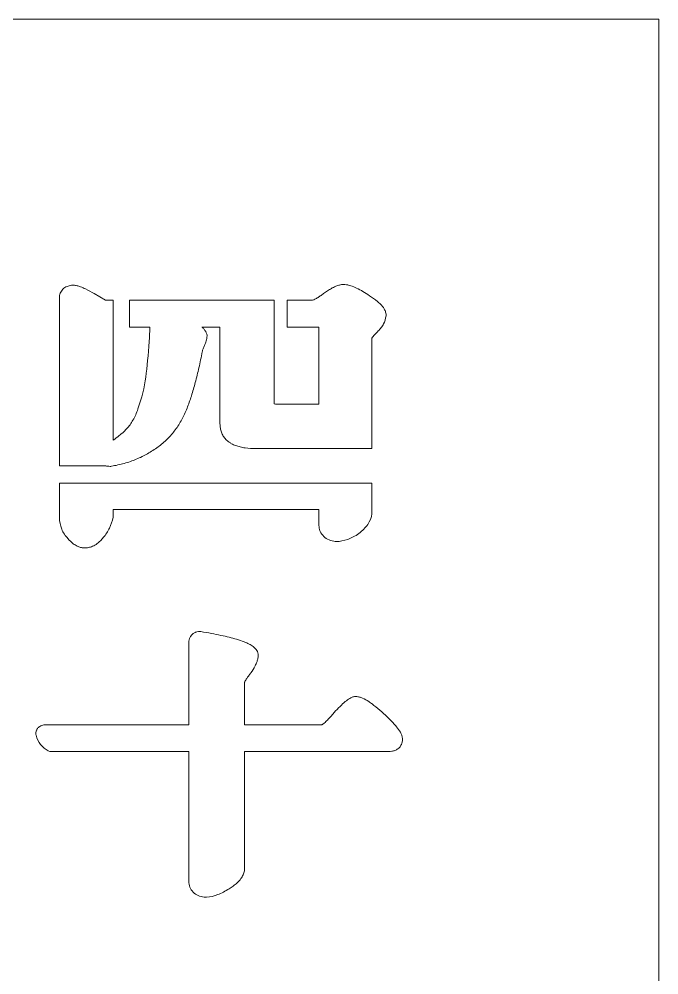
# Model space of a CAD drawing. Header units: millimetres. Extents: x 45 to 165, y 104 to 194.
# Drawn here: x 138.54 to 165.3, y 153.56 to 193.52 of the extents above; entities that cross this region are included whole.
import ezdxf

# ---------------------------------------------------------------- set-up
doc = ezdxf.new("R2010")
doc.units = ezdxf.units.MM
doc.header["$MEASUREMENT"] = 0
doc.layers.add('Default', color=7, linetype='Continuous', lineweight=0)
doc.layers.add('Layer 01', color=7, linetype='Continuous', lineweight=0)

msp = doc.modelspace()

# ---------------------------------------------------------------- linework, layer by layer
at = {"layer": 'Default', "color": 18, "lineweight": 5, "true_color": 0x000000}
msp.add_lwpolyline([(45.304, 103.519), (165.304, 103.519), (165.304, 193.519), (45.304, 193.519)], close=True, dxfattribs=at)
at = {"layer": 'Layer 01', "color": 12, "lineweight": 5, "true_color": 0xc80000}
for points in [[(140.783, 182.395), (140.8, 182.396), (140.818, 182.395)], [(152.132, 182.427), (152.15, 182.427), (152.168, 182.425)], [(142.165, 174.836), (140.219, 174.836), (140.219, 181.901), (140.221, 181.918)], [(141.674, 182.042), (142.149, 181.764), (142.474, 181.764), (142.474, 175.916)], [(151.314, 182.073), (151.316, 182.075), (151.319, 182.077)], [(144.012, 180.645), (143.158, 180.645), (143.158, 181.764), (149.211, 181.764), (149.211, 177.432)], [(149.319, 177.423), (151.078, 177.423), (151.078, 180.645), (149.745, 180.645), (149.745, 181.764), (150.815, 181.764)], [(153.889, 181.141), (153.889, 181.126), (153.887, 181.111)], [(146.94, 176.595), (146.94, 180.645), (146.185, 180.645)], [(146.388, 180.344), (146.399, 180.309), (146.399, 180.273)], [(153.3, 180.183), (153.3, 175.562), (148.452, 175.562)], [(143.503, 177.212), (143.504, 177.215), (143.505, 177.218)], [(142.398, 174.824), (142.375, 174.82), (142.352, 174.82)], [(153.297, 172.833), (153.3, 172.85), (153.3, 174.122), (140.219, 174.122), (140.219, 172.689), (140.219, 172.685)], [(142.469, 172.692), (142.474, 172.717), (142.474, 173.019), (151.078, 173.019), (151.078, 172.357), (151.078, 172.351)], [(152.747, 172.01), (152.752, 172.013), (152.756, 172.017)], [(151.765, 171.68), (151.785, 171.677), (151.805, 171.677)], [(141.255, 171.409), (141.264, 171.409), (141.273, 171.409)], [(146.097, 167.913), (146.12, 167.913), (146.142, 167.909)], [(139.654, 164.013), (145.632, 164.013), (145.632, 167.401)], [(148.537, 166.97), (148.541, 166.949), (148.541, 166.927)], [(148.234, 166.183), (148.228, 166.175), (148.222, 166.167)], [(147.969, 165.784), (147.969, 164.013), (151.208, 164.013)], [(152.598, 165.196), (152.618, 165.198), (152.637, 165.197)], [(151.71, 164.517), (151.714, 164.522), (151.718, 164.526)], [(139.247, 163.575), (139.238, 163.609), (139.238, 163.643)], [(154.574, 163.453), (154.576, 163.438), (154.576, 163.422)], [(145.635, 157.404), (145.632, 157.422), (145.632, 162.895), (139.816, 162.895), (139.757, 162.925)], [(153.996, 162.895), (147.969, 162.895), (147.969, 157.935), (147.963, 157.909)], [(146.382, 156.802), (146.36, 156.8), (146.337, 156.802)]]:
    msp.add_lwpolyline(points, dxfattribs=at)
for points, knots in [([(140.221, 181.918), (140.23, 181.982), (140.249, 182.046), (140.279, 182.104), (140.311, 182.165), (140.355, 182.22), (140.409, 182.263), (140.461, 182.306), (140.523, 182.338), (140.588, 182.36), (140.651, 182.38), (140.717, 182.391), (140.783, 182.395)], [0, 0, 0, 0, 1, 1, 1, 2, 2, 2, 3, 3, 3, 4, 4, 4, 4]), ([(140.818, 182.395), (140.866, 182.391), (140.914, 182.383), (140.96, 182.371), (141.01, 182.359), (141.058, 182.344), (141.105, 182.327), (141.176, 182.301), (141.245, 182.27), (141.313, 182.237), (141.437, 182.178), (141.557, 182.111), (141.674, 182.042)], [0, 0, 0, 0, 1, 1, 1, 2, 2, 2, 3, 3, 3, 4, 4, 4, 4]), ([(151.319, 182.077), (151.373, 182.115), (151.428, 182.152), (151.483, 182.187), (151.534, 182.219), (151.586, 182.249), (151.639, 182.277), (151.702, 182.311), (151.768, 182.342), (151.836, 182.367), (151.86, 182.376), (151.884, 182.384), (151.908, 182.392), (151.932, 182.399), (151.957, 182.405), (151.981, 182.41), (152.031, 182.421), (152.081, 182.427), (152.132, 182.427)], [0, 0, 0, 0, 1, 1, 1, 2, 2, 2, 3, 3, 3, 4, 4, 4, 5, 5, 5, 6, 6, 6, 6]), ([(152.168, 182.425), (152.25, 182.414), (152.33, 182.395), (152.408, 182.37), (152.493, 182.342), (152.576, 182.309), (152.657, 182.271), (152.747, 182.229), (152.835, 182.182), (152.921, 182.132), (153.016, 182.076), (153.11, 182.016), (153.201, 181.954)], [0, 0, 0, 0, 1, 1, 1, 2, 2, 2, 3, 3, 3, 4, 4, 4, 4]), ([(150.815, 181.764), (150.847, 181.775), (150.877, 181.79), (150.907, 181.806), (150.954, 181.83), (150.999, 181.857), (151.043, 181.885), (151.086, 181.912), (151.128, 181.94), (151.169, 181.969), (151.218, 182.003), (151.266, 182.038), (151.314, 182.073)], [0, 0, 0, 0, 1, 1, 1, 2, 2, 2, 3, 3, 3, 4, 4, 4, 4]), ([(153.201, 181.954), (153.313, 181.88), (153.423, 181.802), (153.525, 181.716), (153.569, 181.679), (153.612, 181.641), (153.652, 181.601), (153.689, 181.564), (153.724, 181.525), (153.756, 181.484), (153.783, 181.448), (153.808, 181.41), (153.829, 181.37), (153.84, 181.347), (153.851, 181.324), (153.859, 181.3), (153.878, 181.249), (153.889, 181.195), (153.889, 181.141)], [0, 0, 0, 0, 1, 1, 1, 2, 2, 2, 3, 3, 3, 4, 4, 4, 5, 5, 5, 6, 6, 6, 6]), ([(153.887, 181.111), (153.872, 180.994), (153.837, 180.878), (153.783, 180.773), (153.755, 180.72), (153.723, 180.669), (153.686, 180.621), (153.65, 180.573), (153.609, 180.527), (153.565, 180.484)], [0, 0, 0, 0, 1, 1, 1, 2, 2, 2, 3, 3, 3, 3]), ([(153.565, 180.484), (153.512, 180.433), (153.46, 180.38), (153.412, 180.325), (153.372, 180.279), (153.334, 180.232), (153.3, 180.183)], [0, 0, 0, 0, 1, 1, 1, 2, 2, 2, 2]), ([(146.289, 179.873), (146.268, 179.827), (146.249, 179.781), (146.232, 179.734), (146.218, 179.693), (146.206, 179.651), (146.198, 179.608)], [0, 0, 0, 0, 1, 1, 1, 2, 2, 2, 2]), ([(146.198, 179.608), (146.155, 179.385), (146.109, 179.163), (146.059, 178.941), (146.013, 178.735), (145.962, 178.53), (145.908, 178.325), (145.857, 178.136), (145.802, 177.948), (145.743, 177.761), (145.688, 177.588), (145.629, 177.416), (145.564, 177.247)], [0, 0, 0, 0, 1, 1, 1, 2, 2, 2, 3, 3, 3, 4, 4, 4, 4]), ([(145.564, 177.247), (145.501, 177.084), (145.428, 176.925), (145.344, 176.772), (145.262, 176.623), (145.17, 176.48), (145.068, 176.344), (144.966, 176.209), (144.855, 176.082), (144.735, 175.963), (144.614, 175.843), (144.484, 175.733), (144.348, 175.631), (144.208, 175.528), (144.062, 175.433), (143.911, 175.347), (143.759, 175.261), (143.601, 175.184), (143.439, 175.117), (143.275, 175.049), (143.106, 174.991), (142.934, 174.943), (142.758, 174.893), (142.579, 174.854), (142.398, 174.824)], [0, 0, 0, 0, 1, 1, 1, 2, 2, 2, 3, 3, 3, 4, 4, 4, 5, 5, 5, 6, 6, 6, 7, 7, 7, 8, 8, 8, 8]), ([(142.474, 175.916), (142.559, 175.976), (142.642, 176.039), (142.724, 176.104), (142.747, 176.122), (142.77, 176.14), (142.793, 176.159), (142.806, 176.169), (142.819, 176.179), (142.831, 176.189), (142.845, 176.201), (142.86, 176.213), (142.873, 176.226), (142.929, 176.275), (142.982, 176.327), (143.032, 176.382), (143.135, 176.496), (143.224, 176.621), (143.3, 176.754), (143.383, 176.9), (143.45, 177.054), (143.503, 177.212)], [0, 0, 0, 0, 1, 1, 1, 2, 2, 2, 3, 3, 3, 4, 4, 4, 5, 5, 5, 6, 6, 6, 7, 7, 7, 7]), ([(148.452, 175.562), (148.298, 175.562), (148.143, 175.57), (147.99, 175.592), (147.921, 175.602), (147.853, 175.614), (147.785, 175.631), (147.722, 175.646), (147.659, 175.665), (147.597, 175.688), (147.539, 175.71), (147.482, 175.736), (147.427, 175.766), (147.391, 175.785), (147.357, 175.807), (147.324, 175.83), (147.275, 175.865), (147.229, 175.904), (147.187, 175.947), (147.146, 175.989), (147.109, 176.036), (147.078, 176.086), (147.046, 176.136), (147.02, 176.189), (147, 176.244), (146.979, 176.3), (146.964, 176.357), (146.955, 176.415), (146.945, 176.475), (146.94, 176.535), (146.94, 176.595)], [0, 0, 0, 0, 1, 1, 1, 2, 2, 2, 3, 3, 3, 4, 4, 4, 5, 5, 5, 6, 6, 6, 7, 7, 7, 8, 8, 8, 9, 9, 9, 10, 10, 10, 10]), ([(142.352, 174.82), (142.311, 174.82), (142.269, 174.821), (142.228, 174.825), (142.207, 174.828), (142.186, 174.831), (142.165, 174.836)], [0, 0, 0, 0, 1, 1, 1, 2, 2, 2, 2]), ([(151.078, 172.351), (151.08, 172.309), (151.085, 172.266), (151.094, 172.224), (151.103, 172.182), (151.116, 172.141), (151.133, 172.101), (151.167, 172.021), (151.218, 171.948), (151.283, 171.888), (151.347, 171.828), (151.423, 171.782), (151.505, 171.748), (151.588, 171.714), (151.676, 171.692), (151.765, 171.68)], [0, 0, 0, 0, 1, 1, 1, 2, 2, 2, 3, 3, 3, 4, 4, 4, 5, 5, 5, 5]), ([(140.581, 171.796), (140.648, 171.719), (140.721, 171.647), (140.803, 171.586), (140.855, 171.547), (140.911, 171.513), (140.97, 171.485), (141.015, 171.464), (141.061, 171.446), (141.108, 171.433), (141.156, 171.421), (141.205, 171.412), (141.255, 171.409)], [0, 0, 0, 0, 1, 1, 1, 2, 2, 2, 3, 3, 3, 4, 4, 4, 4]), ([(141.273, 171.409), (141.33, 171.409), (141.388, 171.414), (141.444, 171.426), (141.5, 171.437), (141.555, 171.455), (141.607, 171.477), (141.678, 171.507), (141.744, 171.546), (141.805, 171.591), (141.851, 171.625), (141.895, 171.664), (141.936, 171.704), (141.979, 171.747), (142.019, 171.792), (142.057, 171.839)], [0, 0, 0, 0, 1, 1, 1, 2, 2, 2, 3, 3, 3, 4, 4, 4, 5, 5, 5, 5]), ([(145.632, 167.401), (145.632, 167.437), (145.634, 167.473), (145.639, 167.509), (145.645, 167.546), (145.653, 167.583), (145.666, 167.618), (145.679, 167.656), (145.697, 167.692), (145.72, 167.725), (145.734, 167.747), (145.751, 167.767), (145.77, 167.785), (145.785, 167.801), (145.802, 167.815), (145.82, 167.828), (145.839, 167.842), (145.858, 167.853), (145.878, 167.863), (145.89, 167.869), (145.902, 167.875), (145.914, 167.88), (145.934, 167.887), (145.955, 167.894), (145.976, 167.899), (146.015, 167.908), (146.056, 167.913), (146.097, 167.913)], [0, 0, 0, 0, 1, 1, 1, 2, 2, 2, 3, 3, 3, 4, 4, 4, 5, 5, 5, 6, 6, 6, 7, 7, 7, 8, 8, 8, 9, 9, 9, 9]), ([(146.142, 167.909), (146.29, 167.885), (146.438, 167.859), (146.585, 167.832), (146.717, 167.807), (146.849, 167.781), (146.98, 167.753), (147.097, 167.728), (147.213, 167.702), (147.328, 167.673), (147.43, 167.648), (147.531, 167.621), (147.631, 167.591), (147.74, 167.559), (147.849, 167.523), (147.955, 167.481), (148.025, 167.454), (148.094, 167.424), (148.16, 167.389), (148.19, 167.373), (148.22, 167.356), (148.249, 167.338), (148.277, 167.321), (148.304, 167.302), (148.33, 167.282), (148.355, 167.262), (148.38, 167.241), (148.402, 167.218), (148.419, 167.201), (148.435, 167.183), (148.449, 167.164), (148.47, 167.137), (148.489, 167.107), (148.504, 167.076), (148.52, 167.042), (148.531, 167.006), (148.537, 166.97)], [0, 0, 0, 0, 1, 1, 1, 2, 2, 2, 3, 3, 3, 4, 4, 4, 5, 5, 5, 6, 6, 6, 7, 7, 7, 8, 8, 8, 9, 9, 9, 10, 10, 10, 11, 11, 11, 12, 12, 12, 12]), ([(148.541, 166.927), (148.541, 166.881), (148.536, 166.836), (148.527, 166.79), (148.518, 166.745), (148.505, 166.7), (148.49, 166.656), (148.468, 166.594), (148.441, 166.533), (148.411, 166.474), (148.359, 166.373), (148.299, 166.277), (148.234, 166.183)], [0, 0, 0, 0, 1, 1, 1, 2, 2, 2, 3, 3, 3, 4, 4, 4, 4]), ([(148.222, 166.167), (148.192, 166.13), (148.162, 166.092), (148.133, 166.053), (148.108, 166.02), (148.085, 165.988), (148.062, 165.954), (148.047, 165.932), (148.032, 165.909), (148.018, 165.885), (148.011, 165.874), (148.005, 165.862), (147.998, 165.851), (147.99, 165.835), (147.982, 165.82), (147.976, 165.804), (147.973, 165.797), (147.971, 165.791), (147.969, 165.784)], [0, 0, 0, 0, 1, 1, 1, 2, 2, 2, 3, 3, 3, 4, 4, 4, 5, 5, 5, 6, 6, 6, 6]), ([(151.718, 164.526), (151.799, 164.614), (151.882, 164.701), (151.967, 164.785), (152.036, 164.853), (152.107, 164.919), (152.181, 164.981), (152.242, 165.031), (152.304, 165.079), (152.373, 165.118), (152.405, 165.137), (152.438, 165.153), (152.473, 165.167), (152.492, 165.174), (152.511, 165.18), (152.531, 165.185), (152.553, 165.191), (152.575, 165.194), (152.598, 165.196)], [0, 0, 0, 0, 1, 1, 1, 2, 2, 2, 3, 3, 3, 4, 4, 4, 5, 5, 5, 6, 6, 6, 6]), ([(152.637, 165.197), (152.684, 165.195), (152.73, 165.186), (152.774, 165.174), (152.819, 165.162), (152.862, 165.146), (152.904, 165.128), (152.996, 165.088), (153.083, 165.038), (153.166, 164.982), (153.214, 164.951), (153.261, 164.918), (153.308, 164.883), (153.358, 164.846), (153.408, 164.807), (153.458, 164.767), (153.571, 164.675), (153.68, 164.578), (153.788, 164.48)], [0, 0, 0, 0, 1, 1, 1, 2, 2, 2, 3, 3, 3, 4, 4, 4, 5, 5, 5, 6, 6, 6, 6]), ([(151.208, 164.013), (151.218, 164.019), (151.227, 164.025), (151.236, 164.031), (151.244, 164.037), (151.252, 164.042), (151.259, 164.048), (151.273, 164.059), (151.286, 164.07), (151.299, 164.081), (151.347, 164.122), (151.392, 164.166), (151.436, 164.211), (151.48, 164.256), (151.522, 164.302), (151.564, 164.348), (151.614, 164.404), (151.662, 164.46), (151.71, 164.517)], [0, 0, 0, 0, 1, 1, 1, 2, 2, 2, 3, 3, 3, 4, 4, 4, 5, 5, 5, 6, 6, 6, 6]), ([(153.788, 164.48), (153.892, 164.386), (153.995, 164.29), (154.093, 164.191), (154.136, 164.147), (154.178, 164.103), (154.219, 164.058), (154.256, 164.018), (154.292, 163.976), (154.326, 163.934), (154.386, 163.859), (154.443, 163.782), (154.488, 163.699), (154.509, 163.66), (154.528, 163.621), (154.542, 163.581), (154.557, 163.539), (154.568, 163.496), (154.574, 163.453)], [0, 0, 0, 0, 1, 1, 1, 2, 2, 2, 3, 3, 3, 4, 4, 4, 5, 5, 5, 6, 6, 6, 6]), ([(139.238, 163.643), (139.238, 163.674), (139.241, 163.706), (139.249, 163.736), (139.253, 163.752), (139.258, 163.768), (139.265, 163.784), (139.269, 163.794), (139.273, 163.804), (139.278, 163.814), (139.295, 163.846), (139.318, 163.876), (139.345, 163.902), (139.36, 163.918), (139.378, 163.931), (139.396, 163.944), (139.424, 163.962), (139.454, 163.977), (139.486, 163.988), (139.514, 163.997), (139.544, 164.004), (139.573, 164.008), (139.6, 164.012), (139.627, 164.013), (139.654, 164.013)], [0, 0, 0, 0, 1, 1, 1, 2, 2, 2, 3, 3, 3, 4, 4, 4, 5, 5, 5, 6, 6, 6, 7, 7, 7, 8, 8, 8, 8]), ([(154.576, 163.422), (154.576, 163.379), (154.572, 163.335), (154.562, 163.292), (154.555, 163.257), (154.543, 163.222), (154.528, 163.189), (154.509, 163.145), (154.482, 163.105), (154.45, 163.069), (154.431, 163.047), (154.409, 163.027), (154.386, 163.009), (154.348, 162.981), (154.306, 162.958), (154.261, 162.94), (154.24, 162.932), (154.218, 162.925), (154.196, 162.919), (154.174, 162.913), (154.152, 162.908), (154.13, 162.905), (154.085, 162.898), (154.041, 162.895), (153.996, 162.895)], [0, 0, 0, 0, 1, 1, 1, 2, 2, 2, 3, 3, 3, 4, 4, 4, 5, 5, 5, 6, 6, 6, 7, 7, 7, 8, 8, 8, 8]), ([(147.963, 157.909), (147.951, 157.851), (147.932, 157.794), (147.908, 157.74), (147.883, 157.685), (147.852, 157.632), (147.817, 157.583), (147.769, 157.516), (147.712, 157.454), (147.651, 157.397), (147.603, 157.353), (147.552, 157.311), (147.498, 157.273), (147.441, 157.231), (147.382, 157.193), (147.321, 157.157)], [0, 0, 0, 0, 1, 1, 1, 2, 2, 2, 3, 3, 3, 4, 4, 4, 5, 5, 5, 5]), ([(146.337, 156.802), (146.252, 156.808), (146.167, 156.824), (146.086, 156.852), (146.006, 156.88), (145.93, 156.92), (145.865, 156.974), (145.8, 157.028), (145.746, 157.095), (145.707, 157.169), (145.669, 157.243), (145.646, 157.323), (145.635, 157.404)], [0, 0, 0, 0, 1, 1, 1, 2, 2, 2, 3, 3, 3, 4, 4, 4, 4])]:
    msp.add_open_spline(points, degree=3, knots=knots, dxfattribs=at)
for points in [[(144.009, 180.595), (144.01, 180.612), (144.011, 180.629), (144.012, 180.645)], [(146.185, 180.645), (146.218, 180.614), (146.248, 180.583), (146.276, 180.549)], [(143.981, 180.036), (143.992, 180.261), (144.001, 180.447), (144.009, 180.595)], [(146.276, 180.549), (146.324, 180.49), (146.365, 180.423), (146.388, 180.344)], [(146.399, 180.273), (146.399, 180.202), (146.388, 180.13), (146.368, 180.062)], [(143.835, 178.551), (143.889, 178.988), (143.938, 179.483), (143.981, 180.036)], [(146.368, 180.062), (146.35, 179.996), (146.323, 179.933), (146.289, 179.873)], [(143.505, 177.218), (143.674, 177.676), (143.783, 178.119), (143.835, 178.551)], [(149.211, 177.432), (149.214, 177.432), (149.218, 177.431), (149.221, 177.43)], [(149.221, 177.43), (149.243, 177.426), (149.276, 177.423), (149.319, 177.423)], [(140.219, 172.685), (140.226, 172.512), (140.258, 172.348), (140.319, 172.197)], [(142.318, 172.241), (142.387, 172.384), (142.438, 172.535), (142.469, 172.692)], [(153.121, 172.39), (153.214, 172.526), (153.275, 172.676), (153.297, 172.833)], [(142.057, 171.839), (142.161, 171.964), (142.249, 172.099), (142.318, 172.241)], [(152.756, 172.017), (152.905, 172.131), (153.028, 172.253), (153.121, 172.39)], [(140.319, 172.197), (140.38, 172.048), (140.468, 171.913), (140.581, 171.796)], [(152.283, 171.764), (152.441, 171.821), (152.594, 171.904), (152.747, 172.01)], [(151.805, 171.677), (151.965, 171.677), (152.126, 171.708), (152.283, 171.764)], [(139.434, 163.193), (139.348, 163.304), (139.287, 163.434), (139.247, 163.575)], [(139.757, 162.925), (139.63, 162.99), (139.519, 163.081), (139.434, 163.193)], [(147.321, 157.157), (147.163, 157.056), (147.006, 156.974), (146.851, 156.914)], [(146.851, 156.914), (146.694, 156.854), (146.538, 156.815), (146.382, 156.802)]]:
    msp.add_open_spline(points, degree=3, dxfattribs=at)

doc.saveas('drawing.dxf')
